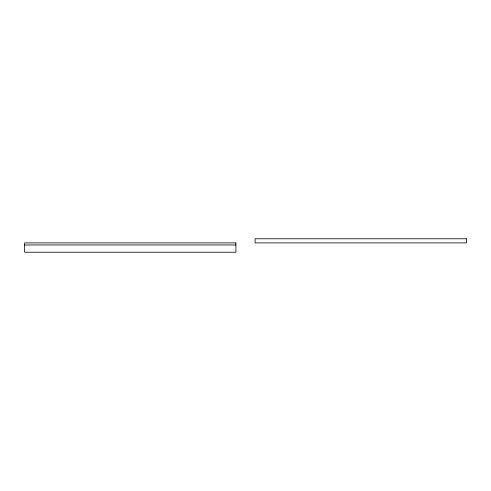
<?xml version="1.0" encoding="UTF-8"?>
<svg xmlns="http://www.w3.org/2000/svg" width="491" height="491" viewBox="0 0 491 491"><rect width="100%" height="100%" fill="white"/><g stroke="black" fill="none" stroke-linecap="round" stroke-linejoin="round"><path stroke-width="0.74" d="M24.55 244.984L235.913 244.984M466.45 238.767L255.087 238.767L255.087 242.91L466.45 242.91L466.45 238.767M235.913 242.91L24.55 242.91L24.55 252.233L235.913 252.233L235.913 242.91"/></g></svg>
